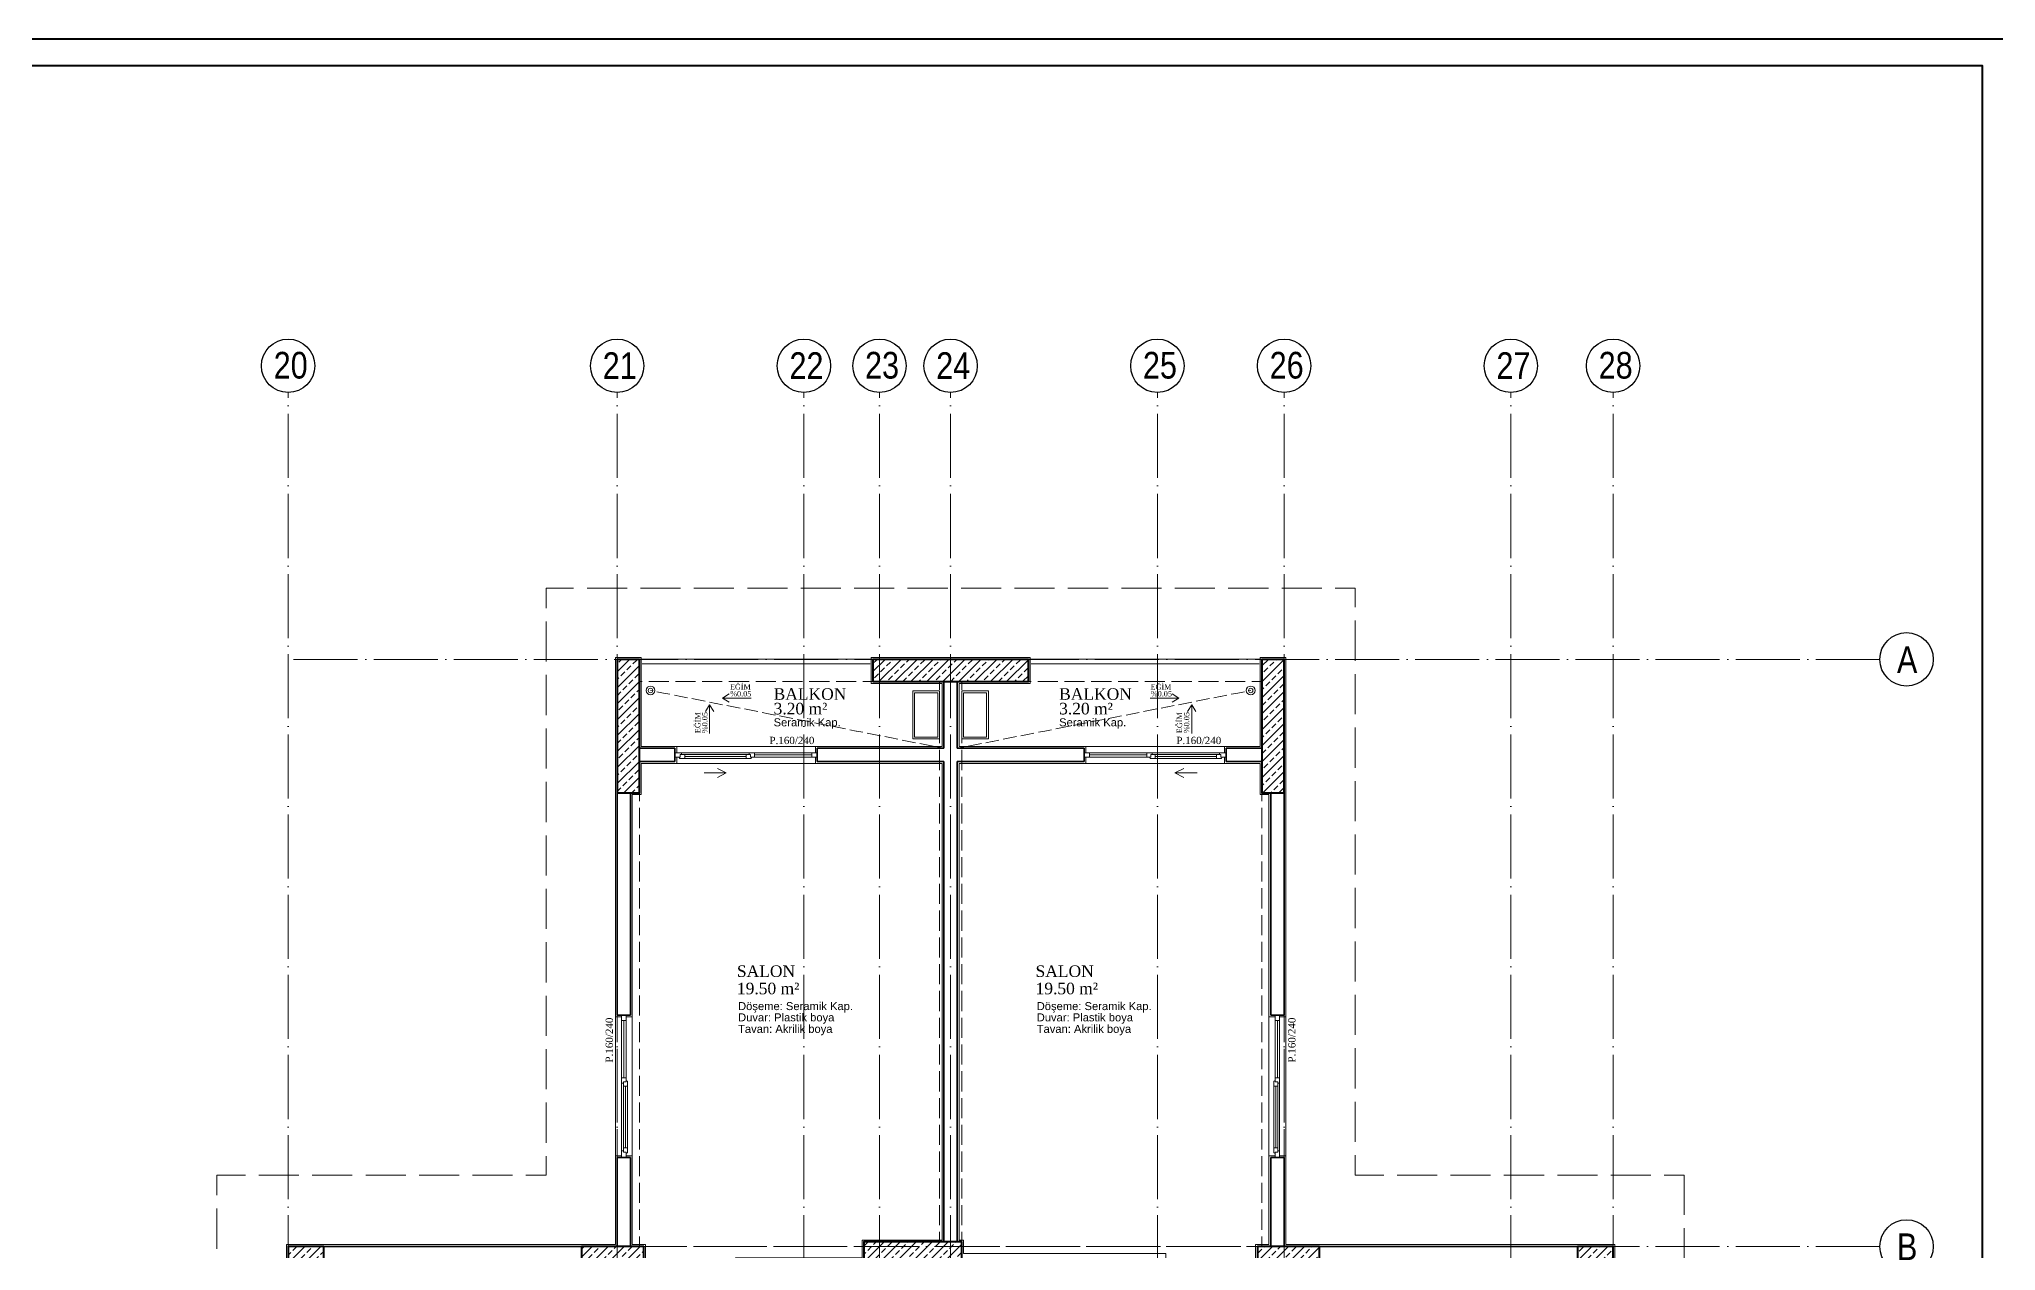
# Model space of a CAD drawing. Header units: millimetres. Extents: x 11587 to 81192, y -36083 to -25300.
# Drawn here: x 48921 to 51122, y -32945 to -31583 of the extents above; entities that cross this region are included whole.
import ezdxf

# ---------------------------------------------------------------- set-up
doc = ezdxf.new("R2010")
doc.units = ezdxf.units.MM
doc.linetypes.add('AKS', pattern=[30, 24, -3, 0, -3])
doc.linetypes.add('IZDUSUM1', pattern=[20, 7.5, -5, 7.5, 0])
for name, color, linetype, lineweight in [('rtm-aks balon', 20, 'Continuous', 25), ('rtm-aks balon yazı', 7, 'Continuous', 20), ('rtm-aks yeni', 7, 'AKS', 20), ('rtm-antet-02', 140, 'Continuous', 40), ('rtm-cam', 141, 'Continuous', 9), ('rtm-duv tugla', 22, 'Continuous', 35), ('rtm-izdusum-üst ince', 8, 'IZDUSUM1', 5), ('rtm-mhl-yazı-adı', 150, 'Continuous', 30), ('rtm-mhl-yazı-m2', 7, 'Continuous', 20), ('rtm-mhl-yazı-malzeme', 253, 'Continuous', 13), ('rtm-pen-ahsap', 35, 'Continuous', 13), ('rtm-plan katmanı-05', 205, 'Continuous', 20), ('rtm-plan katmanı-07', 135, 'Continuous', 9), ('rtm-sembol ok', 7, 'Continuous', 20), ('rtm-sıva', 252, 'Continuous', 15), ('rtm-tarama-betonarme', 51, 'Continuous', 15), ('rtm-tas_betonarme', 50, 'Continuous', 40), ('rtm-tefris vitrifiye', 9, 'Continuous', 9)]:
    doc.layers.add(name, color=color, linetype=linetype, lineweight=lineweight)
doc.styles.add('AKSYAZI', font='ARIALN.TTF')
doc.styles.add('ARIAL', font='times.ttf')
doc.styles.get("Standard").update_dxf_attribs({"font": 'arial.ttf'})
doc.styles.add('VAZ-OLCU', font='times.ttf', dxfattribs={"height": 60})
pattern_1 = [(45, (26626.351, 20249.116), (-8.980256, 8.980256), []), (45, (26635.331, 20249.116), (-8.980256, 8.980256), [6.35, -3.175])]
pattern_2 = [(45, (496687.999, 30119.077), (-8.98025612, 8.98025612), []), (45, (496696.979, 30119.077), (-8.98025612, 8.98025612), [6.35, -3.175])]

# ---------------------------------------------------------------- blocks, each defined once
blk = doc.blocks.new('KİRİŞA')
at = {"layer": 'rtm-izdusum-üst ince', "ltscale": 1.5}
for points in [[(22224.4, -52529.2), (22486.9, -52529.2)], [(22661.9, -52529.2), (22924.4, -52529.2)], [(22224.4, -52554.2), (22486.9, -52554.2)], [(22561.9, -53184.2), (22561.9, -52554.2)], [(22586.9, -53184.2), (22586.9, -52554.2)], [(22661.9, -52554.2), (22924.4, -52554.2)], [(22199.4, -53189.2), (22199.4, -52679.2)], [(22224.4, -53189.2), (22224.4, -52679.2)], [(22924.4, -53189.2), (22924.4, -52679.2)], [(22949.4, -53189.2), (22949.4, -52679.2)], [(21869.4, -53189.2), (22159.4, -53189.2)], [(22229.4, -53189.2), (22561.9, -53189.2)], [(22671.9, -53189.2), (22919.4, -53189.2)], [(22989.4, -53189.2), (23279.4, -53189.2)]]:
    blk.add_lwpolyline(points, dxfattribs=at)

msp = doc.modelspace()

# ---------------------------------------------------------------- hatches: boundary and pattern name
at = {"layer": 'rtm-tarama-betonarme'}
h = msp.add_hatch(dxfattribs=at)
h.set_pattern_fill('ANSI33', color=256, scale=2, style=0)
h.set_pattern_definition(pattern_1)
h.paths.add_polyline_path([(49596.19, -32430.13), (49596.19, -32280.13), (49571.19, -32280.13), (49571.19, -32430.13)])
h = msp.add_hatch(dxfattribs=at)
h.set_pattern_fill('ANSI33', color=256, scale=2, style=0)
h.set_pattern_definition(pattern_1)
h.paths.add_polyline_path([(50033.69, -32280.13), (49858.69, -32280.13), (49858.69, -32305.13), (50033.69, -32305.13)])
h = msp.add_hatch(dxfattribs=at)
h.set_pattern_fill('ANSI33', color=256, scale=2, style=0)
h.set_pattern_definition(pattern_1)
h.paths.add_polyline_path([(50321.19, -32430.13), (50321.19, -32280.13), (50296.19, -32280.13), (50296.19, -32430.13)])
h = msp.add_hatch(dxfattribs=at)
h.set_pattern_fill('ANSI33', color=256, scale=2, style=0)
h.set_pattern_definition(pattern_2)
h.paths.add_polyline_path([(49201.19, -33020.13), (49241.19, -33020.13), (49241.19, -32940.13), (49201.19, -32940.13)])
h = msp.add_hatch(dxfattribs=at)
h.set_pattern_fill('ANSI33', color=256, scale=2, style=0)
h.set_pattern_definition(pattern_2)
h.paths.add_polyline_path([(49531.19, -32940.13), (49531.19, -32975.13), (49601.19, -32975.13), (49601.19, -32940.13)])
h = msp.add_hatch(dxfattribs=at)
h.set_pattern_fill('ANSI33', color=256, scale=2, style=0)
h.set_pattern_definition(pattern_2)
h.paths.add_polyline_path([(49848.69, -32935.13), (49848.69, -32965.13), (49958.69, -32965.13), (49958.69, -32935.13)])
h = msp.add_hatch(dxfattribs=at)
h.set_pattern_fill('ANSI33', color=256, scale=2, style=0)
h.set_pattern_definition(pattern_1)
h.paths.add_polyline_path([(50291.19, -32940.13), (50291.19, -32975.13), (50361.19, -32975.13), (50361.19, -32940.13)])
h = msp.add_hatch(dxfattribs=at)
h.set_pattern_fill('ANSI33', color=256, scale=2, style=0)
h.set_pattern_definition(pattern_1)
h.paths.add_polyline_path([(50691.19, -32940.13), (50651.19, -32940.13), (50651.19, -33020.13), (50691.19, -33020.13)])

# ---------------------------------------------------------------- linework, layer by layer
at = {"layer": 'rtm-aks balon'}
for centre in [(49201.19, -31950.13), (49571.19, -31950.13), (49781.19, -31950.13), (49866.19, -31950.13), (49946.19, -31950.13), (50178.69, -31950.13), (50321.19, -31950.13), (50576.19, -31950.13), (50691.19, -31950.13), (51021.19, -32280.13), (51021.19, -32940.13)]:
    msp.add_circle(centre, 30, dxfattribs=at)
at = {"layer": 'rtm-aks yeni', "ltscale": 3}
for p, q in [((49201.19, -35680.13), (49201.19, -31980.13)), ((49571.19, -35680.13), (49571.19, -31980.13)), ((49781.19, -35680.13), (49781.19, -31980.13)), ((49866.19, -35680.13), (49866.19, -31980.13)), ((49946.19, -35680.13), (49946.19, -31980.13)), ((50178.69, -35680.13), (50178.69, -31980.13)), ((50321.19, -35680.13), (50321.19, -31980.13)), ((50576.19, -35680.13), (50576.19, -31980.13)), ((50691.19, -35680.13), (50691.19, -31980.13)), ((50991.19, -32280.13), (49201.19, -32280.13)), ((50991.19, -32940.13), (49201.19, -32940.13))]:
    msp.add_line(p, q, dxfattribs=at)
at = {"layer": 'rtm-antet-02'}
msp.add_lwpolyline([(42481.61, -31582.89), (42481.61, -36082.89), (51136.61, -36082.89), (51136.61, -31582.89), (42481.61, -31582.89)], dxfattribs=at)
msp.add_lwpolyline([(42511.61, -31612.89), (42511.61, -36052.89), (51106.61, -36052.89), (51106.61, -31612.89)], close=True, dxfattribs=at)
at = {"layer": 'rtm-cam'}
for p, q in [((49647.19, -32389.38), (49716.19, -32389.38)), ((49725.69, -32387.63), (49790.19, -32387.63)), ((50166.69, -32387.63), (50102.19, -32387.63)), ((50245.19, -32389.38), (50176.19, -32389.38)), ((49578.69, -32750.63), (49578.69, -32686.13)), ((50313.69, -32750.63), (50313.69, -32686.13)), ((49580.44, -32829.13), (49580.44, -32760.13)), ((50311.94, -32829.13), (50311.94, -32760.13))]:
    msp.add_line(p, q, dxfattribs=at)
at = {"layer": 'rtm-duv tugla'}
for points in [[(49938.69, -32380.13), (49938.69, -32305.13)], [(49953.69, -32380.13), (49953.69, -32305.13)], [(49636.19, -32380.13), (49596.19, -32380.13)], [(49636.19, -32380.13), (49636.19, -32395.13)], [(49938.69, -32380.13), (49796.19, -32380.13)], [(49796.19, -32380.13), (49796.19, -32395.13)], [(50096.19, -32380.13), (49953.69, -32380.13)], [(50096.19, -32380.13), (50096.19, -32395.13)], [(50296.19, -32380.13), (50256.19, -32380.13)], [(50256.19, -32380.13), (50256.19, -32395.13)], [(49636.19, -32395.13), (49596.19, -32395.13)], [(49938.69, -32395.13), (49796.19, -32395.13)], [(49938.69, -32935.13), (49938.69, -32395.13)], [(50096.19, -32395.13), (49953.69, -32395.13)], [(49953.69, -32935.13), (49953.69, -32395.13)], [(50296.19, -32395.13), (50256.19, -32395.13)], [(49571.19, -32430.13), (49571.19, -32680.13)], [(49586.19, -32430.13), (49586.19, -32680.13)], [(50306.19, -32430.13), (50306.19, -32680.13)], [(50321.19, -32430.13), (50321.19, -32680.13)], [(49571.19, -32680.13), (49586.19, -32680.13)], [(50321.19, -32680.13), (50306.19, -32680.13)], [(49571.19, -32840.13), (49586.19, -32840.13)], [(49571.19, -32840.13), (49571.19, -32940.13)], [(49586.19, -32840.13), (49586.19, -32940.13)], [(50321.19, -32840.13), (50306.19, -32840.13)], [(50306.19, -32840.13), (50306.19, -32940.13)], [(50321.19, -32840.13), (50321.19, -32940.13)], [(49531.19, -32940.13), (49241.19, -32940.13)], [(50651.19, -32940.13), (50361.19, -32940.13)]]:
    msp.add_lwpolyline(points, dxfattribs=at)
at = {"layer": 'rtm-izdusum-üst ince', "ltscale": 3}
msp.add_lwpolyline([(44416.19, -34180.13), (44496.19, -34180.13), (44496.19, -32860.13), (44126.19, -32860.13), (44126.19, -32200.13), (43216.19, -32200.13), (43216.19, -32860.13), (42846.19, -32860.13), (42846.19, -34685.13), (42961.19, -34685.13), (42961.19, -35350.13), (50656.19, -35350.13), (50656.19, -34685.13), (50771.19, -34685.13), (50771.19, -32860.13), (50401.19, -32860.13), (50401.19, -32200.13), (49491.19, -32200.13), (49491.19, -32860.13), (49121.19, -32860.13), (49121.19, -34180.13), (49201.19, -34180.13)], dxfattribs=at)
at = {"layer": 'rtm-izdusum-üst ince'}
for points in [[(49938.69, -32380.13), (49608.69, -32315.13)], [(49953.69, -32380.13), (50283.69, -32315.13)]]:
    msp.add_lwpolyline(points, dxfattribs=at)
at = {"layer": 'rtm-pen-ahsap'}
for p, q in [((49643.69, -32385.13), (49636.19, -32385.13)), ((49636.19, -32390.13), (49642.19, -32390.13)), ((49642.19, -32387.13), (49647.19, -32387.13)), ((49642.19, -32387.13), (49642.19, -32390.13)), ((49643.69, -32385.13), (49643.69, -32387.13)), ((49716.19, -32387.13), (49647.19, -32387.13)), ((49647.19, -32387.13), (49647.19, -32391.63)), ((49721.19, -32387.13), (49716.19, -32387.13)), ((49716.19, -32387.13), (49716.19, -32391.63)), ((49727.19, -32385.13), (49719.69, -32385.13)), ((49719.69, -32387.13), (49719.69, -32385.13)), ((49721.19, -32387.13), (49721.19, -32390.13)), ((49721.19, -32390.13), (49725.69, -32390.13)), ((49725.69, -32385.13), (49725.69, -32390.13)), ((49785.19, -32390.13), (49725.69, -32390.13)), ((49727.19, -32385.13), (49796.19, -32385.13)), ((49785.19, -32390.13), (49790.83, -32390.13)), ((49790.19, -32385.13), (49790.19, -32390.13)), ((49796.19, -32390.13), (49790.19, -32390.13)), ((50165.19, -32385.13), (50096.19, -32385.13)), ((50096.19, -32390.13), (50102.19, -32390.13)), ((50107.19, -32390.13), (50101.56, -32390.13)), ((50102.19, -32385.13), (50102.19, -32390.13)), ((50107.19, -32390.13), (50166.69, -32390.13)), ((50165.19, -32385.13), (50172.69, -32385.13)), ((50166.69, -32385.13), (50166.69, -32390.13)), ((50171.19, -32390.13), (50166.69, -32390.13)), ((50171.19, -32387.13), (50176.19, -32387.13)), ((50171.19, -32387.13), (50171.19, -32390.13)), ((50172.69, -32387.13), (50172.69, -32385.13)), ((50176.19, -32387.13), (50245.19, -32387.13)), ((50176.19, -32387.13), (50176.19, -32391.63)), ((50250.19, -32387.13), (50245.19, -32387.13)), ((50245.19, -32387.13), (50245.19, -32391.63)), ((50248.69, -32385.13), (50248.69, -32387.13)), ((50248.69, -32385.13), (50256.19, -32385.13)), ((50250.19, -32387.13), (50250.19, -32390.13)), ((50256.19, -32390.13), (50250.19, -32390.13)), ((49641.56, -32391.63), (49647.19, -32391.63)), ((49716.19, -32391.63), (49647.19, -32391.63)), ((49721.83, -32391.63), (49716.19, -32391.63)), ((50170.56, -32391.63), (50176.19, -32391.63)), ((50176.19, -32391.63), (50245.19, -32391.63)), ((50250.83, -32391.63), (50245.19, -32391.63)), ((49576.19, -32749.13), (49576.19, -32680.13)), ((49576.19, -32686.13), (49581.19, -32686.13)), ((49581.19, -32680.13), (49581.19, -32686.13)), ((49581.19, -32691.13), (49581.19, -32685.5)), ((49581.19, -32691.13), (49581.19, -32750.63)), ((50311.19, -32680.13), (50311.19, -32686.13)), ((50311.19, -32691.13), (50311.19, -32685.5)), ((50316.19, -32686.13), (50311.19, -32686.13)), ((50311.19, -32691.13), (50311.19, -32750.63)), ((50316.19, -32749.13), (50316.19, -32680.13)), ((49576.19, -32749.13), (49576.19, -32756.63)), ((49576.19, -32750.63), (49581.19, -32750.63)), ((49578.19, -32756.63), (49576.19, -32756.63)), ((49578.19, -32755.13), (49578.19, -32760.13)), ((49578.19, -32755.13), (49581.19, -32755.13)), ((49578.19, -32760.13), (49578.19, -32829.13)), ((49578.19, -32760.13), (49582.69, -32760.13)), ((49581.19, -32755.13), (49581.19, -32750.63)), ((49582.69, -32754.5), (49582.69, -32760.13)), ((49582.69, -32760.13), (49582.69, -32829.13)), ((50309.69, -32754.5), (50309.69, -32760.13)), ((50309.69, -32760.13), (50309.69, -32829.13)), ((50314.19, -32760.13), (50309.69, -32760.13)), ((50311.19, -32755.13), (50311.19, -32750.63)), ((50316.19, -32750.63), (50311.19, -32750.63)), ((50314.19, -32755.13), (50311.19, -32755.13)), ((50314.19, -32755.13), (50314.19, -32760.13)), ((50314.19, -32756.63), (50316.19, -32756.63)), ((50314.19, -32760.13), (50314.19, -32829.13)), ((50316.19, -32749.13), (50316.19, -32756.63)), ((49578.19, -32834.13), (49578.19, -32829.13)), ((49578.19, -32829.13), (49582.69, -32829.13)), ((49582.69, -32834.77), (49582.69, -32829.13)), ((50309.69, -32834.77), (50309.69, -32829.13)), ((50314.19, -32829.13), (50309.69, -32829.13)), ((50314.19, -32834.13), (50314.19, -32829.13)), ((49576.19, -32832.63), (49578.19, -32832.63)), ((49576.19, -32832.63), (49576.19, -32840.13)), ((49578.19, -32834.13), (49581.19, -32834.13)), ((49581.19, -32840.13), (49581.19, -32834.13)), ((50311.19, -32840.13), (50311.19, -32834.13)), ((50314.19, -32834.13), (50311.19, -32834.13)), ((50316.19, -32832.63), (50314.19, -32832.63)), ((50316.19, -32832.63), (50316.19, -32840.13))]:
    msp.add_line(p, q, dxfattribs=at)
for points in [[(49641.56, -32391.63), (49640.69, -32390.13)], [(49721.83, -32391.63), (49722.69, -32390.13)], [(50170.56, -32391.63), (50169.69, -32390.13)], [(50250.83, -32391.63), (50251.69, -32390.13)], [(49582.69, -32754.5), (49581.19, -32753.63)], [(50309.69, -32754.5), (50311.19, -32753.63)], [(49582.69, -32834.77), (49581.19, -32835.64)], [(50309.69, -32834.77), (50311.19, -32835.64)]]:
    msp.add_lwpolyline(points, dxfattribs=at)
at = {"layer": 'rtm-plan katmanı-05'}
for points in [[(49855.69, -32280.06), (49599.19, -32280.06)], [(50036.69, -32280.06), (50293.19, -32280.06)], [(49855.69, -32285.06), (49599.19, -32285.06)], [(50036.69, -32285.06), (50293.19, -32285.06)]]:
    msp.add_lwpolyline(points, dxfattribs=at)
at = {"layer": 'rtm-plan katmanı-05', "ltscale": 0.6}
for points in [[(49794.19, -32378.13), (49638.19, -32378.13)], [(50098.19, -32378.13), (50254.19, -32378.13)], [(49794.19, -32397.13), (49638.19, -32397.13)], [(50098.19, -32397.13), (50254.19, -32397.13)], [(49569.19, -32682.13), (49569.19, -32838.13)], [(49588.19, -32682.13), (49588.19, -32838.13)], [(50304.19, -32682.13), (50304.19, -32838.13)], [(50323.19, -32682.13), (50323.19, -32838.13)]]:
    msp.add_lwpolyline(points, dxfattribs=at)
at = {"layer": 'rtm-plan katmanı-05'}
for centre, radius in [((49608.69, -32315.13), 5), ((49608.69, -32315.13), 2.5), ((50283.69, -32315.13), 5), ((50283.69, -32315.13), 2.5)]:
    msp.add_circle(centre, radius, dxfattribs=at)
at = {"layer": 'rtm-plan katmanı-07'}
for points in [[(49719.69, -32385.13), (49643.69, -32385.13)], [(50172.69, -32385.13), (50248.69, -32385.13)], [(49576.19, -32756.63), (49576.19, -32832.63)], [(50316.19, -32756.63), (50316.19, -32832.63)]]:
    msp.add_lwpolyline(points, dxfattribs=at)
at = {"layer": 'rtm-sembol ok'}
for points in [[(49689.64, -32323.75), (49697.04, -32319.08)], [(49721.96, -32323.75), (49689.64, -32323.75)], [(49689.64, -32323.75), (49697.04, -32328.42)], [(50170.42, -32323.75), (50202.75, -32323.75)], [(50202.75, -32323.75), (50195.34, -32319.08)], [(50202.75, -32323.75), (50195.34, -32328.42)], [(49675.12, -32331.36), (49670.45, -32338.76)], [(49675.12, -32363.69), (49675.12, -32331.36)], [(49675.12, -32331.36), (49679.79, -32338.76)], [(50217.26, -32331.36), (50212.59, -32338.76)], [(50217.26, -32363.69), (50217.26, -32331.36)], [(50217.26, -32331.36), (50221.93, -32338.76)], [(49668.94, -32407.82), (49693.94, -32407.82)], [(49693.94, -32407.82), (49683.94, -32402.82)], [(49693.94, -32407.82), (49683.94, -32412.82)], [(50198.44, -32407.82), (50208.44, -32402.82)], [(50223.44, -32407.82), (50198.44, -32407.82)], [(50198.44, -32407.82), (50208.44, -32412.82)]]:
    msp.add_lwpolyline(points, dxfattribs=at)
at = {"layer": 'rtm-sıva'}
for points in [[(49569.19, -32682.13), (49569.19, -32278.13), (49598.19, -32278.13), (49598.19, -32378.13), (49638.19, -32378.13), (49638.19, -32385.13)], [(50098.19, -32385.13), (50098.19, -32378.13), (49955.69, -32378.13), (49955.69, -32307.13), (50035.69, -32307.13), (50035.69, -32278.13), (49856.69, -32278.13), (49856.69, -32307.13), (49936.69, -32307.13), (49936.69, -32378.13), (49794.19, -32378.13), (49794.19, -32385.13)], [(50323.19, -32682.13), (50323.19, -32278.13), (50294.19, -32278.13), (50294.19, -32378.13), (50254.19, -32378.13), (50254.19, -32385.13)], [(49588.19, -32682.13), (49588.19, -32432.13), (49598.19, -32432.13), (49598.19, -32397.13), (49638.19, -32397.13), (49638.19, -32390.13)], [(49794.19, -32390.13), (49794.19, -32397.13), (49936.69, -32397.13), (49936.69, -32933.13), (49846.69, -32933.13), (49846.69, -32953.13), (49704.19, -32953.13), (49704.19, -32967.13), (49864.19, -32967.13), (49864.19, -32980.13)], [(50028.19, -32980.13), (50028.19, -32967.13), (50188.19, -32967.13), (50188.19, -32948.13), (49960.69, -32948.13), (49960.69, -32933.13), (49955.69, -32933.13), (49955.69, -32397.13), (50098.19, -32397.13), (50098.19, -32390.13)], [(50304.19, -32682.13), (50304.19, -32432.13), (50294.19, -32432.13), (50294.19, -32397.13), (50254.19, -32397.13), (50254.19, -32390.13)], [(49569.19, -32682.13), (49576.19, -32682.13)], [(49581.19, -32682.13), (49588.19, -32682.13)], [(50311.19, -32682.13), (50304.19, -32682.13)], [(50323.19, -32682.13), (50316.19, -32682.13)], [(49206.19, -33052.13), (49199.19, -33052.13), (49199.19, -32938.13), (49569.19, -32938.13), (49569.19, -32838.13)], [(49569.19, -32838.13), (49576.19, -32838.13)], [(49581.19, -32838.13), (49588.19, -32838.13)], [(49588.19, -33045.13), (49588.19, -32977.13), (49603.19, -32977.13), (49603.19, -32938.13), (49588.19, -32938.13), (49588.19, -32838.13)], [(50304.19, -33045.13), (50304.19, -32977.13), (50289.19, -32977.13), (50289.19, -32938.13), (50304.19, -32938.13), (50304.19, -32838.13)], [(50311.19, -32838.13), (50304.19, -32838.13)], [(50323.19, -32838.13), (50316.19, -32838.13)], [(50686.19, -33052.13), (50693.19, -33052.13), (50693.19, -32938.13), (50323.19, -32938.13), (50323.19, -32838.13)]]:
    msp.add_lwpolyline(points, dxfattribs=at)
at = {"layer": 'rtm-tas_betonarme'}
for points in [[(49596.19, -32280.13), (49571.19, -32280.13), (49571.19, -32430.13), (49596.19, -32430.13)], [(50033.69, -32280.13), (49858.69, -32280.13), (49858.69, -32305.13), (50033.69, -32305.13)], [(50321.19, -32280.13), (50296.19, -32280.13), (50296.19, -32430.13), (50321.19, -32430.13)], [(49241.19, -32940.13), (49201.19, -32940.13), (49201.19, -33020.13), (49241.19, -33020.13)], [(49601.19, -32940.13), (49531.19, -32940.13), (49531.19, -32975.13), (49601.19, -32975.13)], [(49958.69, -32935.13), (49848.69, -32935.13), (49848.69, -32965.13), (49958.69, -32965.13)], [(50361.19, -32940.13), (50291.19, -32940.13), (50291.19, -32975.13), (50361.19, -32975.13)], [(50691.19, -32940.13), (50651.19, -32940.13), (50651.19, -33020.13), (50691.19, -33020.13)]]:
    msp.add_lwpolyline(points, close=True, dxfattribs=at)
at = {"layer": 'rtm-tefris vitrifiye'}
for points in [[(49933.69, -32315.63), (49903.69, -32315.63), (49903.69, -32369.63), (49933.69, -32369.63)], [(49931.69, -32317.63), (49905.69, -32317.63), (49905.69, -32367.63), (49931.69, -32367.63)], [(49988.69, -32315.63), (49958.69, -32315.63), (49958.69, -32369.63), (49988.69, -32369.63)], [(49986.69, -32317.63), (49960.69, -32317.63), (49960.69, -32367.63), (49986.69, -32367.63)]]:
    msp.add_lwpolyline(points, close=True, dxfattribs=at)

# ---------------------------------------------------------------- block references
at = {"layer": 'rtm-izdusum-üst ince', "xscale": -1}
msp.add_blockref('KİRİŞA', (72520.62, 20249.12), dxfattribs=at)

# ---------------------------------------------------------------- texts
at = {"layer": 'rtm-aks balon yazı', "char_height": 30, "width": 27.7214, "attachment_point": 7, "style": 'AKSYAZI'}
for s, insert in [('20', (49184.97, -31964.9)), ('21', (49554.97, -31964.9)), ('22', (49764.97, -31964.9)), ('23', (49849.97, -31964.9)), ('24', (49929.97, -31964.9)), ('25', (50162.47, -31964.9)), ('26', (50304.97, -31964.9)), ('27', (50559.97, -31964.9)), ('28', (50674.97, -31964.9)), ('A', (51010.4, -32295.55)), ('B', (51010.4, -32955.55))]:
    msp.add_mtext(s, dxfattribs=dict(at, insert=insert))
at = {"layer": 'rtm-mhl-yazı-adı', "style": 'ARIAL'}
for s, height, p in [('EĞİM', 6, (49698.05, -32314.08)), ('%%%0.05', 6, (49698.39, -32321.84)), ('BALKON', 13, (49747.14, -32325.61)), ('BALKON', 13, (50068.22, -32325.61)), ('EĞİM', 6, (50171.06, -32314.08)), ('%%%0.05', 6, (50171.4, -32321.84)), ('SALON', 13, (49705.88, -32637.21)), ('SALON', 13, (50041.71, -32637.21))]:
    msp.add_text(s, height=height, dxfattribs=at).set_placement(p)
for s, p in [('EĞİM', (49664.75, -32363.07)), ('%%%0.05', (49672.74, -32363.07)), ('EĞİM', (50206.54, -32363.07)), ('%%%0.05', (50214.53, -32363.07))]:
    msp.add_text(s, height=6, rotation=90, dxfattribs=at).set_placement(p)
at = {"layer": 'rtm-mhl-yazı-m2', "style": 'ARIAL'}
for s, p in [('3.20 m² ', (49747.14, -32342.02)), ('3.20 m² ', (50068.22, -32342.02)), ('19.50 m² ', (49705.88, -32656.7)), ('19.50 m² ', (50041.71, -32656.7))]:
    msp.add_text(s, height=13, dxfattribs=at).set_placement(p)
at = {"layer": 'rtm-mhl-yazı-malzeme'}
for s, p in [('Seramik Kap.', (49747.14, -32355.43)), ('Seramik Kap.', (50068.22, -32355.43)), ('Döşeme: Seramik Kap.', (49707.17, -32674.47)), ('Döşeme: Seramik Kap.', (50043, -32674.47)), ('Tavan: Akrilik boya ', (49707.17, -32700.07)), ('Duvar: Plastik boya ', (49707.17, -32687.14)), ('Tavan: Akrilik boya ', (50043, -32700.07)), ('Duvar: Plastik boya ', (50043, -32687.14))]:
    msp.add_text(s, height=9, dxfattribs=at).set_placement(p)
at = {"layer": 'rtm-mhl-yazı-malzeme', "style": 'VAZ-OLCU'}
for rotation, p in [(359.9602, (49742.47, -32375.38)), (359.9602, (50200.01, -32375.38)), (89.9602, (49566.44, -32733.44)), (89.9602, (50333.97, -32733.44))]:
    msp.add_text('P.160/240', height=8.192, rotation=rotation, dxfattribs=at).set_placement(p)

doc.saveas('drawing.dxf')
